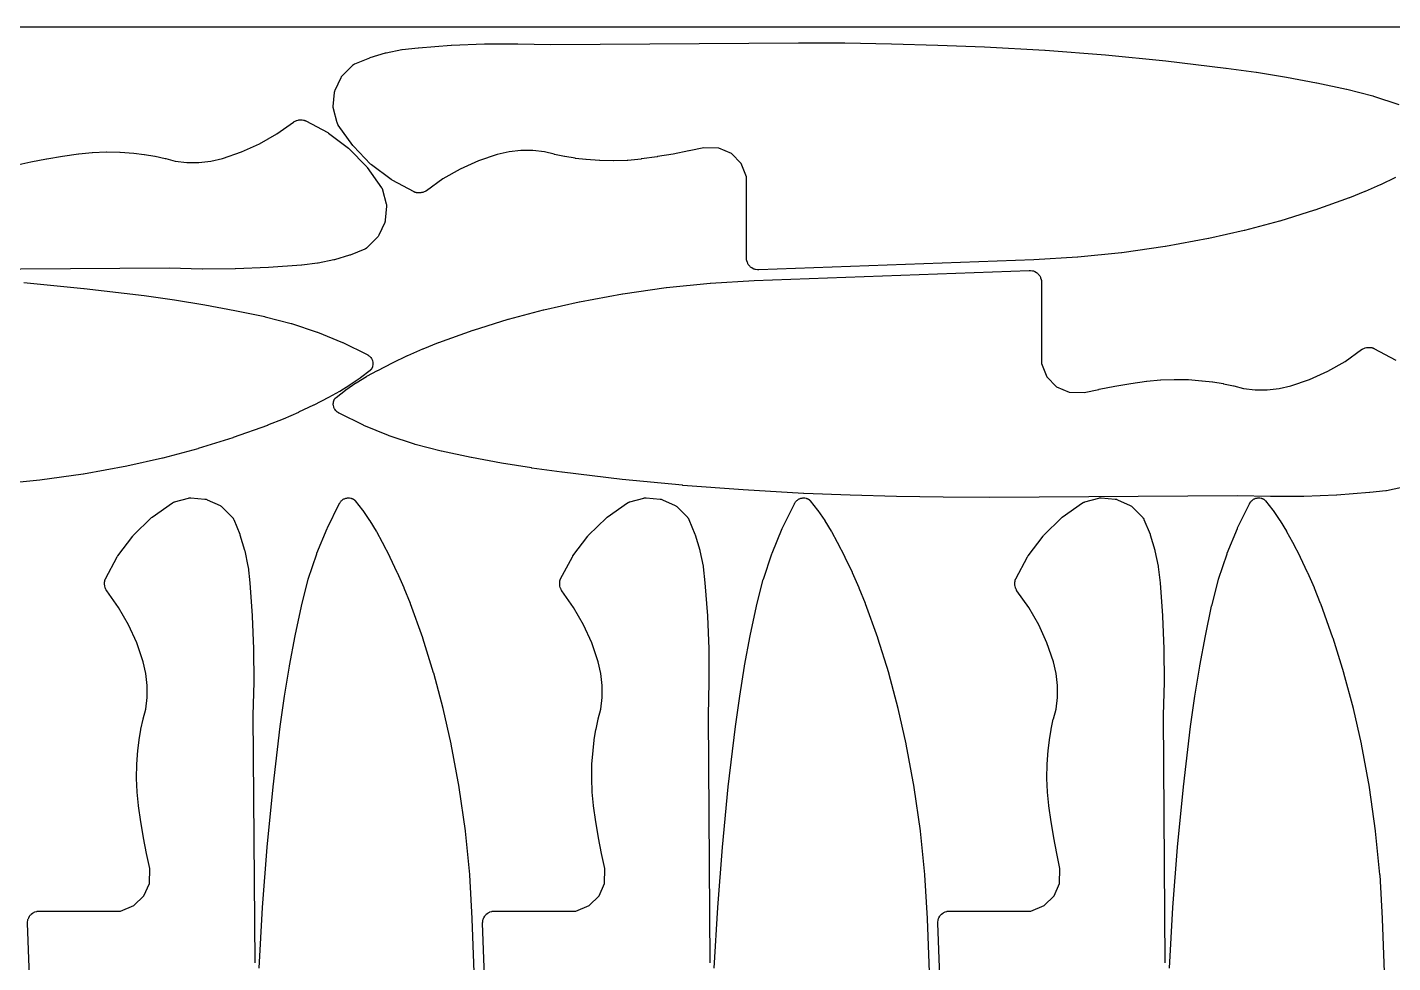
# Model space of a CAD drawing. Header units: metres. Extents: x 0 to 3000, y 0 to 1100.
# Drawn here: x 1806.1 to 2207.4, y 825 to 1100 of the extents above; entities that cross this region are included whole.
import ezdxf

# ---------------------------------------------------------------- set-up
doc = ezdxf.new("R2010")
doc.units = ezdxf.units.M

msp = doc.modelspace()

# ---------------------------------------------------------------- linework, layer by layer
at = {"color": 7}
msp.add_lwpolyline([(0, 0), (3000, 0), (3000, 1100), (0, 1100), (0, 0)], close=True, dxfattribs=at)
at = {"color": 1}
for points in [[(2208.22, 1055.82), (2203.82, 1053.71), (2203.76, 1053.69), (2199.29, 1051.73), (2199.23, 1051.7), (2194.7, 1049.89), (2194.66, 1049.88), (2194.63, 1049.86), (2184.56, 1046.25), (2184.48, 1046.23), (2174.27, 1043.04), (2174.19, 1043.02), (2163.86, 1040.25), (2163.78, 1040.23), (2153.34, 1037.9), (2153.31, 1037.89), (2153.27, 1037.88), (2140.6, 1035.55), (2140.52, 1035.53), (2127.78, 1033.73), (2127.7, 1033.72), (2114.89, 1032.44), (2114.8, 1032.43), (2101.95, 1031.68), (2101.93, 1031.68), (2101.91, 1031.68), (2021.08, 1028.65), (2020.99, 1028.65), (2020.9, 1028.66), (2020.89, 1028.66), (2020.89, 1028.66), (2020.8, 1028.67), (2020.71, 1028.68), (2020.15, 1028.76), (2019.97, 1028.8), (2019.79, 1028.85), (2019.62, 1028.92), (2019.46, 1029), (2018.99, 1029.27), (2018.83, 1029.37), (2018.69, 1029.48), (2018.56, 1029.61), (2018.43, 1029.74), (2018.09, 1030.16), (2017.98, 1030.31), (2017.89, 1030.47), (2017.81, 1030.64), (2017.74, 1030.81), (2017.57, 1031.35), (2017.56, 1031.36), (2017.56, 1031.38), (2017.54, 1031.46), (2017.52, 1031.54), (2017.52, 1031.55), (2017.51, 1031.57), (2017.5, 1031.65), (2017.49, 1031.73), (2017.48, 1031.75), (2017.48, 1031.76), (2017.48, 1031.84), (2017.47, 1031.93), (2017.47, 1031.94), (2017.47, 1031.96), (2017.47, 1056.05), (2015.89, 1059.97), (2015.89, 1059.97), (2013.05, 1062.86), (2009.33, 1064.5), (2004.95, 1064.6), (2000.59, 1063.65), (2000.55, 1063.64), (1995.94, 1062.75), (1995.89, 1062.74), (1991.26, 1061.97), (1991.22, 1061.96), (1986.57, 1061.29), (1986.53, 1061.29), (1986.49, 1061.28), (1982.54, 1060.88), (1982.42, 1060.88), (1978.46, 1060.72), (1978.34, 1060.72), (1974.38, 1060.8), (1974.26, 1060.8), (1970.31, 1061.12), (1970.28, 1061.13), (1970.25, 1061.13), (1967.22, 1061.47), (1967.11, 1061.48), (1964.11, 1061.97), (1964.01, 1061.99), (1961.03, 1062.64), (1960.93, 1062.66), (1958.13, 1063.42), (1954.67, 1063.81), (1951.15, 1063.82), (1947.66, 1063.43), (1944.21, 1062.64), (1938.66, 1060.75), (1933.32, 1058.34), (1928.24, 1055.42), (1923.38, 1051.96), (1923.3, 1051.91), (1923.22, 1051.86), (1923.22, 1051.85), (1923.21, 1051.85), (1923.13, 1051.81), (1923.05, 1051.77), (1922.69, 1051.6), (1922.52, 1051.53), (1922.34, 1051.48), (1921.96, 1051.39), (1921.78, 1051.35), (1921.6, 1051.33), (1921.21, 1051.31), (1921.02, 1051.31), (1920.83, 1051.32), (1920.45, 1051.38), (1920.38, 1051.39), (1920.32, 1051.4), (1920.28, 1051.4), (1920.25, 1051.41), (1920.19, 1051.43), (1920.13, 1051.45), (1920.1, 1051.46), (1920.06, 1051.46), (1920, 1051.49), (1919.94, 1051.51), (1919.91, 1051.52), (1919.88, 1051.54), (1919.82, 1051.57), (1919.76, 1051.6), (1913.3, 1055.06), (1913.17, 1055.13), (1913.04, 1055.22), (1907.22, 1059.61), (1907.11, 1059.71), (1906.99, 1059.81), (1901.92, 1065.04), (1901.81, 1065.15), (1901.72, 1065.28), (1897.48, 1071.26), (1897.45, 1071.3), (1897.42, 1071.35), (1897.4, 1071.39), (1897.38, 1071.42), (1897.35, 1071.47), (1897.32, 1071.52), (1897.31, 1071.56), (1897.29, 1071.6), (1897.27, 1071.65), (1897.25, 1071.7), (1897.23, 1071.74), (1897.22, 1071.78), (1897.2, 1071.83), (1897.19, 1071.89), (1896.07, 1076), (1896.03, 1076.18), (1896.01, 1076.35), (1896, 1076.53), (1896.01, 1076.7), (1896.37, 1080.83), (1896.39, 1081), (1896.43, 1081.17), (1896.48, 1081.33), (1896.55, 1081.49), (1898.28, 1085.25), (1898.37, 1085.41), (1898.46, 1085.56), (1898.57, 1085.7), (1898.68, 1085.83), (1901.7, 1088.85), (1901.7, 1088.85), (1901.71, 1088.86), (1901.78, 1088.92), (1901.84, 1088.98), (1901.85, 1088.98), (1901.86, 1088.99), (1901.93, 1089.04), (1902, 1089.09), (1902.01, 1089.1), (1902.01, 1089.1), (1902.09, 1089.15), (1902.17, 1089.2), (1902.18, 1089.2), (1902.18, 1089.2), (1902.27, 1089.24), (1902.35, 1089.28), (1902.35, 1089.28), (1902.36, 1089.28), (1906.7, 1091.05), (1906.88, 1091.11), (1911.35, 1092.47), (1911.53, 1092.51), (1916.11, 1093.45), (1916.29, 1093.48), (1920.95, 1094), (1920.99, 1094), (1921.02, 1094), (1930.67, 1094.72), (1930.74, 1094.72), (1940.41, 1095.11), (1940.47, 1095.12), (1950.15, 1095.18), (1950.21, 1095.18), (1959.85, 1094.92), (2032.73, 1095.45), (2032.74, 1095.45), (2032.75, 1095.45), (2046.4, 1095.39), (2046.42, 1095.39), (2060.06, 1095.17), (2060.09, 1095.17), (2073.72, 1094.78), (2073.75, 1094.78), (2087.38, 1094.23), (2087.4, 1094.23), (2087.41, 1094.23), (2105.18, 1093.23), (2105.22, 1093.23), (2122.95, 1091.86), (2122.99, 1091.86), (2140.7, 1090.13), (2140.74, 1090.12), (2158.41, 1088.03), (2158.43, 1088.02), (2158.45, 1088.02), (2167.32, 1086.77), (2167.36, 1086.77), (2176.2, 1085.32), (2176.24, 1085.31), (2185.05, 1083.67), (2185.09, 1083.66), (2193.86, 1081.83), (2193.9, 1081.82), (2193.94, 1081.81), (2201.61, 1079.83), (2201.75, 1079.79), (2209.25, 1077.3)], [(1802.71, 1059.5), (1807.07, 1060.45), (1807.11, 1060.46), (1811.72, 1061.35), (1811.77, 1061.36), (1816.4, 1062.13), (1816.44, 1062.14), (1821.09, 1062.81), (1821.13, 1062.81), (1821.17, 1062.82), (1825.12, 1063.22), (1825.24, 1063.23), (1829.2, 1063.38), (1829.32, 1063.39), (1833.28, 1063.3), (1833.4, 1063.3), (1837.35, 1062.98), (1837.38, 1062.97), (1837.41, 1062.97), (1840.44, 1062.64), (1840.55, 1062.62), (1843.55, 1062.13), (1843.66, 1062.11), (1846.63, 1061.46), (1846.73, 1061.44), (1849.53, 1060.68), (1852.99, 1060.29), (1856.51, 1060.28), (1860, 1060.67), (1863.45, 1061.46), (1869, 1063.35), (1874.34, 1065.76), (1879.42, 1068.68), (1884.28, 1072.14), (1884.36, 1072.19), (1884.44, 1072.24), (1884.44, 1072.25), (1884.45, 1072.25), (1884.53, 1072.29), (1884.61, 1072.33), (1884.97, 1072.5), (1885.14, 1072.57), (1885.32, 1072.62), (1885.7, 1072.71), (1885.88, 1072.75), (1886.06, 1072.77), (1886.45, 1072.79), (1886.64, 1072.79), (1886.83, 1072.78), (1887.21, 1072.73), (1887.28, 1072.71), (1887.35, 1072.7), (1887.38, 1072.7), (1887.41, 1072.69), (1887.47, 1072.67), (1887.54, 1072.66), (1887.57, 1072.64), (1887.6, 1072.64), (1887.66, 1072.61), (1887.72, 1072.59), (1887.75, 1072.58), (1887.78, 1072.56), (1887.84, 1072.53), (1887.9, 1072.51), (1894.36, 1069.05), (1894.49, 1068.97), (1894.62, 1068.88), (1900.44, 1064.49), (1900.56, 1064.4), (1900.67, 1064.29), (1905.74, 1059.06), (1905.85, 1058.95), (1905.94, 1058.83), (1910.18, 1052.85), (1910.21, 1052.8), (1910.24, 1052.75), (1910.26, 1052.71), (1910.28, 1052.68), (1910.31, 1052.63), (1910.34, 1052.58), (1910.35, 1052.54), (1910.37, 1052.5), (1910.39, 1052.45), (1910.42, 1052.4), (1910.43, 1052.36), (1910.44, 1052.32), (1910.46, 1052.27), (1910.48, 1052.21), (1911.59, 1048.1), (1911.63, 1047.93), (1911.65, 1047.75), (1911.66, 1047.57), (1911.65, 1047.4), (1911.29, 1043.27), (1911.27, 1043.1), (1911.23, 1042.93), (1911.18, 1042.77), (1911.11, 1042.61), (1909.38, 1038.85), (1909.3, 1038.69), (1909.2, 1038.54), (1909.09, 1038.4), (1908.98, 1038.27), (1905.96, 1035.26), (1905.96, 1035.25), (1905.95, 1035.25), (1905.88, 1035.18), (1905.82, 1035.12), (1905.81, 1035.12), (1905.81, 1035.11), (1905.73, 1035.06), (1905.66, 1035.01), (1905.65, 1035), (1905.65, 1035), (1905.57, 1034.95), (1905.49, 1034.91), (1905.48, 1034.9), (1905.48, 1034.9), (1905.4, 1034.86), (1905.31, 1034.82), (1905.31, 1034.82), (1905.3, 1034.82), (1900.96, 1033.05), (1900.78, 1032.99), (1896.31, 1031.63), (1896.13, 1031.59), (1891.55, 1030.65), (1891.37, 1030.62), (1886.71, 1030.1), (1886.67, 1030.1), (1886.64, 1030.1), (1876.99, 1029.38), (1876.92, 1029.38), (1867.25, 1028.99), (1867.19, 1028.98), (1857.52, 1028.92), (1857.45, 1028.92), (1847.81, 1029.18), (1774.93, 1028.65)], [(2210.13, 964.7), (2205.55, 963.76), (2205.37, 963.73), (2200.71, 963.21), (2200.67, 963.21), (2200.64, 963.2), (2190.99, 962.49), (2190.92, 962.48), (2181.25, 962.09), (2181.19, 962.09), (2171.52, 962.03), (2171.45, 962.03), (2161.81, 962.28), (2088.93, 961.76), (2088.92, 961.76), (2088.91, 961.76), (2075.26, 961.82), (2075.24, 961.82), (2061.6, 962.04), (2061.57, 962.04), (2047.94, 962.43), (2047.91, 962.43), (2034.28, 962.98), (2034.26, 962.98), (2034.25, 962.98), (2016.49, 963.98), (2016.44, 963.98), (1998.71, 965.34), (1998.67, 965.35), (1980.96, 967.08), (1980.92, 967.08), (1963.25, 969.18), (1963.23, 969.19), (1963.21, 969.19), (1954.34, 970.43), (1954.3, 970.44), (1945.46, 971.89), (1945.42, 971.89), (1936.61, 973.53), (1936.57, 973.54), (1927.81, 975.38), (1927.76, 975.39), (1927.72, 975.4), (1920.05, 977.38), (1919.91, 977.41), (1912.41, 979.91), (1912.28, 979.96), (1904.96, 982.96), (1904.84, 983.02), (1897.73, 986.53), (1897.71, 986.54), (1897.69, 986.55), (1897.63, 986.58), (1897.56, 986.62), (1897.54, 986.63), (1897.52, 986.65), (1897.2, 986.86), (1897.04, 986.97), (1896.9, 987.1), (1896.76, 987.25), (1896.64, 987.4), (1896.43, 987.71), (1896.33, 987.87), (1896.25, 988.04), (1896.18, 988.22), (1896.13, 988.4), (1896.05, 988.77), (1896.01, 988.96), (1896, 989.16), (1896, 989.35), (1896.03, 989.55), (1896.09, 989.93), (1896.11, 989.98), (1896.11, 990.03), (1896.13, 990.08), (1896.14, 990.12), (1896.15, 990.17), (1896.17, 990.22), (1896.18, 990.26), (1896.2, 990.31), (1896.22, 990.36), (1896.24, 990.4), (1896.26, 990.44), (1896.28, 990.49), (1896.3, 990.53), (1896.33, 990.58), (1896.35, 990.62), (1896.37, 990.66), (1896.4, 990.7), (1896.43, 990.74), (1896.46, 990.78), (1896.49, 990.82), (1896.52, 990.86), (1896.55, 990.9), (1896.58, 990.93), (1896.61, 990.97), (1896.65, 991), (1896.69, 991.04), (1896.72, 991.07), (1896.76, 991.1), (1896.8, 991.14), (1896.84, 991.17), (1899.64, 993.36), (1899.73, 993.42), (1902.66, 995.45), (1902.75, 995.51), (1905.78, 997.37), (1905.88, 997.42), (1909.02, 999.11), (1909.03, 999.11), (1909.05, 999.12), (1913.38, 1001.36), (1913.44, 1001.39), (1917.84, 1003.49), (1917.9, 1003.52), (1922.37, 1005.48), (1922.43, 1005.5), (1926.96, 1007.32), (1927, 1007.33), (1927.03, 1007.35), (1937.1, 1010.95), (1937.18, 1010.98), (1947.39, 1014.17), (1947.47, 1014.19), (1957.8, 1016.95), (1957.88, 1016.97), (1968.32, 1019.31), (1968.35, 1019.32), (1968.39, 1019.33), (1981.06, 1021.66), (1981.14, 1021.67), (1993.88, 1023.48), (1993.97, 1023.49), (2006.77, 1024.77), (2006.86, 1024.77), (2019.71, 1025.52), (2019.73, 1025.52), (2019.75, 1025.53), (2100.58, 1028.55), (2100.67, 1028.55), (2100.76, 1028.55), (2100.77, 1028.55), (2100.77, 1028.55), (2100.86, 1028.54), (2100.95, 1028.53), (2101.51, 1028.45), (2101.69, 1028.41), (2101.87, 1028.36), (2102.04, 1028.29), (2102.21, 1028.2), (2102.67, 1027.93), (2102.83, 1027.84), (2102.97, 1027.72), (2103.1, 1027.6), (2103.23, 1027.46), (2103.57, 1027.04), (2103.68, 1026.89), (2103.77, 1026.74), (2103.86, 1026.57), (2103.92, 1026.39), (2104.09, 1025.86), (2104.1, 1025.85), (2104.1, 1025.83), (2104.12, 1025.75), (2104.14, 1025.67), (2104.15, 1025.66), (2104.15, 1025.64), (2104.16, 1025.56), (2104.18, 1025.48), (2104.18, 1025.46), (2104.18, 1025.45), (2104.18, 1025.36), (2104.19, 1025.28), (2104.19, 1025.27), (2104.19, 1025.25), (2104.19, 1001.16), (2105.77, 997.24), (2105.77, 997.24), (2108.62, 994.34), (2112.33, 992.71), (2116.71, 992.61), (2121.07, 993.56), (2121.11, 993.57), (2125.72, 994.45), (2125.77, 994.46), (2130.4, 995.24), (2130.44, 995.25), (2135.09, 995.92), (2135.13, 995.92), (2135.17, 995.93), (2139.12, 996.32), (2139.24, 996.33), (2143.2, 996.49), (2143.32, 996.49), (2147.28, 996.41), (2147.4, 996.41), (2151.35, 996.08), (2151.38, 996.08), (2151.41, 996.08), (2154.44, 995.74), (2154.55, 995.73), (2157.55, 995.24), (2157.66, 995.22), (2160.63, 994.57), (2160.73, 994.55), (2163.53, 993.79), (2166.99, 993.39), (2170.51, 993.39), (2174, 993.78), (2177.45, 994.56), (2183, 996.45), (2188.34, 998.87), (2193.42, 1001.79), (2198.28, 1005.25), (2198.36, 1005.3), (2198.44, 1005.35), (2198.44, 1005.35), (2198.45, 1005.36), (2198.53, 1005.4), (2198.61, 1005.44), (2198.97, 1005.6), (2199.14, 1005.67), (2199.32, 1005.73), (2199.7, 1005.82), (2199.88, 1005.86), (2200.06, 1005.88), (2200.45, 1005.9), (2200.64, 1005.9), (2200.83, 1005.88), (2201.21, 1005.83), (2201.28, 1005.82), (2201.35, 1005.81), (2201.38, 1005.8), (2201.41, 1005.8), (2201.47, 1005.78), (2201.54, 1005.76), (2201.57, 1005.75), (2201.6, 1005.74), (2201.66, 1005.72), (2201.72, 1005.7), (2201.75, 1005.68), (2201.78, 1005.67), (2201.84, 1005.64), (2201.9, 1005.61), (2208.36, 1002.15)], [(1804.99, 1024.97), (1822.7, 1023.24), (1822.74, 1023.23), (1840.41, 1021.13), (1840.43, 1021.13), (1840.45, 1021.13), (1849.32, 1019.88), (1849.36, 1019.87), (1858.2, 1018.43), (1858.24, 1018.42), (1867.05, 1016.78), (1867.09, 1016.77), (1875.86, 1014.94), (1875.9, 1014.92), (1875.94, 1014.91), (1883.61, 1012.94), (1883.75, 1012.9), (1891.25, 1010.41), (1891.38, 1010.36), (1898.7, 1007.35), (1898.83, 1007.3), (1905.93, 1003.79), (1905.95, 1003.78), (1905.97, 1003.77), (1906.03, 1003.73), (1906.1, 1003.69), (1906.12, 1003.68), (1906.14, 1003.67), (1906.46, 1003.46), (1906.62, 1003.34), (1906.77, 1003.21), (1906.9, 1003.07), (1907.02, 1002.91), (1907.23, 1002.6), (1907.33, 1002.44), (1907.41, 1002.27), (1907.48, 1002.09), (1907.53, 1001.91), (1907.61, 1001.54), (1907.65, 1001.35), (1907.66, 1001.16), (1907.66, 1000.96), (1907.63, 1000.77), (1907.57, 1000.39), (1907.56, 1000.33), (1907.55, 1000.28), (1907.53, 1000.24), (1907.52, 1000.19), (1907.51, 1000.14), (1907.49, 1000.09), (1907.48, 1000.05), (1907.46, 1000.01), (1907.44, 999.96), (1907.42, 999.91), (1907.4, 999.87), (1907.38, 999.83), (1907.36, 999.78), (1907.34, 999.74), (1907.31, 999.7), (1907.29, 999.66), (1907.26, 999.61), (1907.23, 999.57), (1907.2, 999.53), (1907.18, 999.5), (1907.14, 999.46), (1907.11, 999.42), (1907.08, 999.38), (1907.05, 999.35), (1907.01, 999.31), (1906.97, 999.27), (1906.94, 999.24), (1906.91, 999.21), (1906.86, 999.18), (1906.83, 999.15), (1904.02, 996.96), (1903.93, 996.89), (1901, 994.87), (1900.91, 994.8), (1897.88, 992.95), (1897.78, 992.89), (1894.64, 991.21), (1894.63, 991.2), (1894.61, 991.19), (1890.28, 988.95), (1890.22, 988.92), (1885.82, 986.82), (1885.76, 986.79), (1881.29, 984.84), (1881.23, 984.81), (1876.7, 982.99), (1876.66, 982.98), (1876.63, 982.97), (1866.56, 979.36), (1866.48, 979.34), (1856.27, 976.15), (1856.19, 976.12), (1845.86, 973.36), (1845.78, 973.34), (1835.34, 971), (1835.31, 971), (1835.27, 970.99), (1822.6, 968.65), (1822.52, 968.64), (1809.78, 966.83), (1809.7, 966.82), (1796.89, 965.55)], [(1809.14, 755.75), (1806.11, 836.58), (1806.11, 836.67), (1806.11, 836.76), (1806.11, 836.77), (1806.11, 836.77), (1806.12, 836.86), (1806.13, 836.95), (1806.21, 837.51), (1806.25, 837.69), (1806.3, 837.87), (1806.37, 838.04), (1806.46, 838.21), (1806.73, 838.67), (1806.83, 838.83), (1806.94, 838.97), (1807.06, 839.1), (1807.2, 839.23), (1807.62, 839.57), (1807.77, 839.68), (1807.93, 839.77), (1808.1, 839.86), (1808.27, 839.92), (1808.8, 840.09), (1808.82, 840.1), (1808.83, 840.1), (1808.91, 840.12), (1808.99, 840.14), (1809.01, 840.15), (1809.02, 840.15), (1809.1, 840.16), (1809.18, 840.18), (1809.2, 840.18), (1809.22, 840.18), (1809.3, 840.18), (1809.38, 840.19), (1809.4, 840.19), (1809.41, 840.19), (1833.5, 840.19), (1837.42, 841.77), (1837.42, 841.77), (1840.32, 844.62), (1841.95, 848.33), (1842.05, 852.71), (1841.1, 857.07), (1841.1, 857.11), (1840.21, 861.72), (1840.2, 861.77), (1839.42, 866.4), (1839.41, 866.44), (1838.75, 871.09), (1838.74, 871.13), (1838.74, 871.17), (1838.34, 875.12), (1838.33, 875.24), (1838.17, 879.2), (1838.17, 879.32), (1838.25, 883.28), (1838.26, 883.4), (1838.58, 887.35), (1838.58, 887.38), (1838.58, 887.41), (1838.92, 890.44), (1838.93, 890.55), (1839.43, 893.55), (1839.45, 893.66), (1840.09, 896.63), (1840.12, 896.73), (1840.88, 899.53), (1841.27, 902.99), (1841.27, 906.51), (1840.88, 910), (1840.1, 913.45), (1838.21, 919), (1835.79, 924.34), (1832.87, 929.42), (1829.41, 934.28), (1829.36, 934.36), (1829.31, 934.44), (1829.31, 934.44), (1829.31, 934.45), (1829.26, 934.53), (1829.22, 934.61), (1829.06, 934.97), (1828.99, 935.14), (1828.94, 935.32), (1828.84, 935.7), (1828.81, 935.88), (1828.79, 936.06), (1828.77, 936.45), (1828.76, 936.64), (1828.78, 936.83), (1828.83, 937.21), (1828.84, 937.28), (1828.85, 937.35), (1828.86, 937.38), (1828.87, 937.41), (1828.88, 937.47), (1828.9, 937.54), (1828.91, 937.57), (1828.92, 937.6), (1828.94, 937.66), (1828.97, 937.72), (1828.98, 937.75), (1828.99, 937.78), (1829.02, 937.84), (1829.05, 937.9), (1832.51, 944.36), (1832.59, 944.49), (1832.68, 944.62), (1837.06, 950.44), (1837.16, 950.56), (1837.27, 950.67), (1842.49, 955.74), (1842.61, 955.85), (1842.73, 955.94), (1848.71, 960.18), (1848.76, 960.21), (1848.81, 960.24), (1848.84, 960.26), (1848.88, 960.28), (1848.93, 960.31), (1848.98, 960.34), (1849.01, 960.35), (1849.05, 960.37), (1849.1, 960.39), (1849.16, 960.42), (1849.2, 960.43), (1849.23, 960.44), (1849.29, 960.46), (1849.34, 960.48), (1853.46, 961.59), (1853.63, 961.63), (1853.81, 961.65), (1853.98, 961.66), (1854.16, 961.65), (1858.28, 961.29), (1858.46, 961.27), (1858.62, 961.23), (1858.79, 961.18), (1858.95, 961.11), (1862.71, 959.38), (1862.87, 959.3), (1863.01, 959.2), (1863.15, 959.09), (1863.28, 958.98), (1866.3, 955.96), (1866.31, 955.96), (1866.31, 955.95), (1866.37, 955.88), (1866.43, 955.82), (1866.44, 955.81), (1866.44, 955.81), (1866.5, 955.73), (1866.55, 955.66), (1866.55, 955.65), (1866.56, 955.65), (1866.6, 955.57), (1866.65, 955.49), (1866.65, 955.48), (1866.66, 955.48), (1866.7, 955.4), (1866.73, 955.31), (1866.74, 955.31), (1866.74, 955.3), (1868.5, 950.96), (1868.57, 950.78), (1869.92, 946.31), (1869.97, 946.13), (1870.91, 941.55), (1870.94, 941.37), (1871.45, 936.71), (1871.46, 936.67), (1871.46, 936.64), (1872.17, 926.99), (1872.18, 926.92), (1872.57, 917.25), (1872.57, 917.19), (1872.64, 907.52), (1872.64, 907.45), (1872.38, 897.81), (1872.9, 824.93)], [(1874.22, 823.41), (1875.22, 841.18), (1875.22, 841.22), (1876.58, 858.95), (1876.59, 858.99), (1878.32, 876.7), (1878.32, 876.74), (1880.42, 894.41), (1880.43, 894.43), (1880.43, 894.45), (1881.68, 903.32), (1881.68, 903.36), (1883.13, 912.2), (1883.13, 912.24), (1884.78, 921.05), (1884.78, 921.09), (1886.62, 929.86), (1886.63, 929.9), (1886.64, 929.94), (1888.62, 937.61), (1888.66, 937.75), (1891.15, 945.25), (1891.2, 945.38), (1894.2, 952.7), (1894.26, 952.83), (1897.77, 959.93), (1897.78, 959.95), (1897.79, 959.97), (1897.83, 960.03), (1897.86, 960.1), (1897.88, 960.12), (1897.89, 960.14), (1898.1, 960.46), (1898.21, 960.62), (1898.34, 960.77), (1898.49, 960.9), (1898.64, 961.02), (1898.95, 961.23), (1899.11, 961.33), (1899.28, 961.41), (1899.46, 961.48), (1899.65, 961.53), (1900.01, 961.61), (1900.2, 961.65), (1900.4, 961.66), (1900.59, 961.66), (1900.79, 961.63), (1901.17, 961.57), (1901.22, 961.56), (1901.27, 961.55), (1901.32, 961.53), (1901.36, 961.52), (1901.41, 961.51), (1901.46, 961.49), (1901.5, 961.48), (1901.55, 961.46), (1901.6, 961.44), (1901.64, 961.42), (1901.69, 961.4), (1901.73, 961.38), (1901.77, 961.36), (1901.82, 961.34), (1901.86, 961.31), (1901.9, 961.29), (1901.94, 961.26), (1901.99, 961.23), (1902.02, 961.2), (1902.06, 961.18), (1902.1, 961.14), (1902.14, 961.11), (1902.17, 961.08), (1902.21, 961.05), (1902.24, 961.01), (1902.28, 960.97), (1902.31, 960.94), (1902.34, 960.91), (1902.38, 960.86), (1902.41, 960.83), (1904.6, 958.02), (1904.67, 957.93), (1906.69, 955), (1906.75, 954.91), (1908.61, 951.88), (1908.66, 951.78), (1910.35, 948.64), (1910.35, 948.63), (1910.36, 948.61), (1912.6, 944.28), (1912.63, 944.22), (1914.73, 939.82), (1914.76, 939.76), (1916.72, 935.29), (1916.75, 935.23), (1918.56, 930.7), (1918.57, 930.66), (1918.59, 930.63), (1922.19, 920.56), (1922.22, 920.48), (1925.41, 910.27), (1925.43, 910.19), (1928.2, 899.86), (1928.22, 899.78), (1930.55, 889.34), (1930.56, 889.31), (1930.57, 889.27), (1932.9, 876.6), (1932.91, 876.52), (1934.72, 863.78), (1934.73, 863.7), (1936.01, 850.89), (1936.02, 850.8), (1936.76, 837.95), (1936.76, 837.93), (1936.77, 837.91), (1939.79, 757.08)], [(1942.92, 755.75), (1939.89, 836.58), (1939.9, 836.67), (1939.9, 836.76), (1939.9, 836.77), (1939.9, 836.77), (1939.91, 836.86), (1939.92, 836.95), (1940, 837.51), (1940.04, 837.69), (1940.09, 837.87), (1940.16, 838.04), (1940.24, 838.21), (1940.52, 838.67), (1940.61, 838.83), (1940.72, 838.97), (1940.85, 839.1), (1940.98, 839.23), (1941.4, 839.57), (1941.55, 839.68), (1941.71, 839.77), (1941.88, 839.86), (1942.06, 839.92), (1942.59, 840.09), (1942.6, 840.1), (1942.62, 840.1), (1942.7, 840.12), (1942.78, 840.14), (1942.79, 840.15), (1942.81, 840.15), (1942.89, 840.16), (1942.97, 840.18), (1942.99, 840.18), (1943, 840.18), (1943.08, 840.18), (1943.17, 840.19), (1943.18, 840.19), (1943.2, 840.19), (1967.29, 840.19), (1971.21, 841.77), (1971.21, 841.77), (1974.11, 844.62), (1975.74, 848.33), (1975.84, 852.71), (1974.89, 857.07), (1974.88, 857.11), (1973.99, 861.72), (1973.99, 861.77), (1973.21, 866.4), (1973.2, 866.44), (1972.53, 871.09), (1972.53, 871.13), (1972.52, 871.17), (1972.12, 875.12), (1972.12, 875.24), (1971.96, 879.2), (1971.96, 879.32), (1972.04, 883.28), (1972.04, 883.4), (1972.36, 887.35), (1972.37, 887.38), (1972.37, 887.41), (1972.71, 890.44), (1972.72, 890.55), (1973.21, 893.55), (1973.23, 893.66), (1973.88, 896.63), (1973.9, 896.73), (1974.66, 899.53), (1975.06, 902.99), (1975.06, 906.51), (1974.67, 910), (1973.89, 913.45), (1971.99, 919), (1969.58, 924.34), (1966.66, 929.42), (1963.2, 934.28), (1963.15, 934.36), (1963.1, 934.44), (1963.1, 934.44), (1963.09, 934.45), (1963.05, 934.53), (1963.01, 934.61), (1962.85, 934.97), (1962.78, 935.14), (1962.72, 935.32), (1962.63, 935.7), (1962.59, 935.88), (1962.57, 936.06), (1962.55, 936.45), (1962.55, 936.64), (1962.57, 936.83), (1962.62, 937.21), (1962.63, 937.28), (1962.64, 937.35), (1962.65, 937.38), (1962.65, 937.41), (1962.67, 937.47), (1962.69, 937.54), (1962.7, 937.57), (1962.71, 937.6), (1962.73, 937.66), (1962.75, 937.72), (1962.77, 937.75), (1962.78, 937.78), (1962.81, 937.84), (1962.84, 937.9), (1966.3, 944.36), (1966.37, 944.49), (1966.46, 944.62), (1970.85, 950.44), (1970.95, 950.56), (1971.05, 950.67), (1976.28, 955.74), (1976.39, 955.85), (1976.52, 955.94), (1982.5, 960.18), (1982.54, 960.21), (1982.59, 960.24), (1982.63, 960.26), (1982.66, 960.28), (1982.71, 960.31), (1982.76, 960.34), (1982.8, 960.35), (1982.84, 960.37), (1982.89, 960.39), (1982.94, 960.42), (1982.98, 960.43), (1983.02, 960.44), (1983.07, 960.46), (1983.13, 960.48), (1987.24, 961.59), (1987.42, 961.63), (1987.59, 961.65), (1987.77, 961.66), (1987.94, 961.65), (1992.07, 961.29), (1992.24, 961.27), (1992.41, 961.23), (1992.57, 961.18), (1992.73, 961.11), (1996.5, 959.38), (1996.65, 959.3), (1996.8, 959.2), (1996.94, 959.09), (1997.07, 958.98), (2000.09, 955.96), (2000.09, 955.96), (2000.1, 955.95), (2000.16, 955.88), (2000.22, 955.82), (2000.22, 955.81), (2000.23, 955.81), (2000.28, 955.73), (2000.34, 955.66), (2000.34, 955.65), (2000.34, 955.65), (2000.39, 955.57), (2000.44, 955.49), (2000.44, 955.48), (2000.44, 955.48), (2000.48, 955.4), (2000.52, 955.31), (2000.52, 955.31), (2000.53, 955.3), (2002.29, 950.96), (2002.35, 950.78), (2003.71, 946.31), (2003.75, 946.13), (2004.69, 941.55), (2004.72, 941.37), (2005.24, 936.71), (2005.24, 936.67), (2005.25, 936.64), (2005.96, 926.99), (2005.96, 926.92), (2006.36, 917.25), (2006.36, 917.19), (2006.42, 907.52), (2006.42, 907.45), (2006.17, 897.81), (2006.69, 824.93)], [(2008.01, 823.41), (2009, 841.18), (2009.01, 841.22), (2010.37, 858.95), (2010.37, 858.99), (2012.11, 876.7), (2012.11, 876.74), (2014.21, 894.41), (2014.21, 894.43), (2014.21, 894.45), (2015.46, 903.32), (2015.47, 903.36), (2016.91, 912.2), (2016.92, 912.24), (2018.56, 921.05), (2018.57, 921.09), (2020.41, 929.86), (2020.42, 929.9), (2020.43, 929.94), (2022.4, 937.61), (2022.44, 937.75), (2024.94, 945.25), (2024.98, 945.38), (2027.99, 952.7), (2028.05, 952.83), (2031.55, 959.93), (2031.56, 959.95), (2031.57, 959.97), (2031.61, 960.03), (2031.65, 960.1), (2031.66, 960.12), (2031.67, 960.14), (2031.89, 960.46), (2032, 960.62), (2032.13, 960.77), (2032.27, 960.9), (2032.43, 961.02), (2032.74, 961.23), (2032.9, 961.33), (2033.07, 961.41), (2033.25, 961.48), (2033.43, 961.53), (2033.8, 961.61), (2033.99, 961.65), (2034.18, 961.66), (2034.38, 961.66), (2034.57, 961.63), (2034.96, 961.57), (2035.01, 961.56), (2035.06, 961.55), (2035.1, 961.53), (2035.15, 961.52), (2035.2, 961.51), (2035.25, 961.49), (2035.29, 961.48), (2035.33, 961.46), (2035.38, 961.44), (2035.43, 961.42), (2035.47, 961.4), (2035.51, 961.38), (2035.56, 961.36), (2035.61, 961.34), (2035.64, 961.31), (2035.69, 961.29), (2035.73, 961.26), (2035.77, 961.23), (2035.81, 961.2), (2035.85, 961.18), (2035.89, 961.14), (2035.93, 961.11), (2035.96, 961.08), (2035.99, 961.05), (2036.03, 961.01), (2036.07, 960.97), (2036.1, 960.94), (2036.13, 960.91), (2036.16, 960.86), (2036.2, 960.83), (2038.38, 958.02), (2038.45, 957.93), (2040.48, 955), (2040.54, 954.91), (2042.39, 951.88), (2042.45, 951.78), (2044.13, 948.64), (2044.14, 948.63), (2044.15, 948.61), (2046.39, 944.28), (2046.42, 944.22), (2048.52, 939.82), (2048.55, 939.76), (2050.51, 935.29), (2050.53, 935.23), (2052.35, 930.7), (2052.36, 930.66), (2052.37, 930.63), (2055.98, 920.56), (2056.01, 920.48), (2059.19, 910.27), (2059.22, 910.19), (2061.98, 899.86), (2062, 899.78), (2064.34, 889.34), (2064.35, 889.31), (2064.35, 889.27), (2066.69, 876.6), (2066.7, 876.52), (2068.51, 863.78), (2068.52, 863.7), (2069.8, 850.89), (2069.8, 850.8), (2070.55, 837.95), (2070.55, 837.93), (2070.55, 837.91), (2073.58, 757.08)], [(2076.71, 755.75), (2073.68, 836.58), (2073.68, 836.67), (2073.68, 836.76), (2073.68, 836.77), (2073.68, 836.77), (2073.69, 836.86), (2073.7, 836.95), (2073.79, 837.51), (2073.82, 837.69), (2073.88, 837.87), (2073.95, 838.04), (2074.03, 838.21), (2074.3, 838.67), (2074.4, 838.83), (2074.51, 838.97), (2074.63, 839.1), (2074.77, 839.23), (2075.19, 839.57), (2075.34, 839.68), (2075.5, 839.77), (2075.67, 839.86), (2075.84, 839.92), (2076.37, 840.09), (2076.39, 840.1), (2076.4, 840.1), (2076.48, 840.12), (2076.56, 840.14), (2076.58, 840.15), (2076.6, 840.15), (2076.68, 840.16), (2076.76, 840.18), (2076.77, 840.18), (2076.79, 840.18), (2076.87, 840.18), (2076.95, 840.19), (2076.97, 840.19), (2076.99, 840.19), (2101.07, 840.19), (2104.99, 841.77), (2104.99, 841.77), (2107.89, 844.62), (2109.52, 848.33), (2109.62, 852.71), (2108.68, 857.07), (2108.67, 857.11), (2107.78, 861.72), (2107.77, 861.77), (2106.99, 866.4), (2106.99, 866.44), (2106.32, 871.09), (2106.32, 871.13), (2106.31, 871.17), (2105.91, 875.12), (2105.9, 875.24), (2105.74, 879.2), (2105.74, 879.32), (2105.82, 883.28), (2105.83, 883.4), (2106.15, 887.35), (2106.15, 887.38), (2106.16, 887.41), (2106.49, 890.44), (2106.51, 890.55), (2107, 893.55), (2107.02, 893.66), (2107.66, 896.63), (2107.69, 896.73), (2108.45, 899.53), (2108.84, 902.99), (2108.84, 906.51), (2108.45, 910), (2107.67, 913.45), (2105.78, 919), (2103.36, 924.34), (2100.44, 929.42), (2096.98, 934.28), (2096.93, 934.36), (2096.89, 934.44), (2096.88, 934.44), (2096.88, 934.45), (2096.84, 934.53), (2096.79, 934.61), (2096.63, 934.97), (2096.56, 935.14), (2096.51, 935.32), (2096.41, 935.7), (2096.38, 935.88), (2096.36, 936.06), (2096.34, 936.45), (2096.34, 936.64), (2096.35, 936.83), (2096.4, 937.21), (2096.41, 937.28), (2096.42, 937.35), (2096.43, 937.38), (2096.44, 937.41), (2096.46, 937.47), (2096.47, 937.54), (2096.48, 937.57), (2096.49, 937.6), (2096.52, 937.66), (2096.54, 937.72), (2096.55, 937.75), (2096.56, 937.78), (2096.59, 937.84), (2096.62, 937.9), (2100.08, 944.36), (2100.16, 944.49), (2100.25, 944.62), (2104.63, 950.44), (2104.73, 950.56), (2104.84, 950.67), (2110.06, 955.74), (2110.18, 955.85), (2110.3, 955.94), (2116.28, 960.18), (2116.33, 960.21), (2116.38, 960.24), (2116.41, 960.26), (2116.45, 960.28), (2116.5, 960.31), (2116.55, 960.34), (2116.59, 960.35), (2116.62, 960.37), (2116.68, 960.39), (2116.73, 960.42), (2116.77, 960.43), (2116.81, 960.44), (2116.86, 960.46), (2116.92, 960.48), (2121.03, 961.59), (2121.2, 961.63), (2121.38, 961.65), (2121.55, 961.66), (2121.73, 961.65), (2125.86, 961.29), (2126.03, 961.27), (2126.2, 961.23), (2126.36, 961.18), (2126.52, 961.11), (2130.28, 959.38), (2130.44, 959.3), (2130.59, 959.2), (2130.73, 959.09), (2130.86, 958.98), (2133.87, 955.96), (2133.88, 955.96), (2133.88, 955.95), (2133.94, 955.88), (2134, 955.82), (2134.01, 955.81), (2134.01, 955.81), (2134.07, 955.73), (2134.12, 955.66), (2134.12, 955.65), (2134.13, 955.65), (2134.18, 955.57), (2134.22, 955.49), (2134.23, 955.48), (2134.23, 955.48), (2134.27, 955.4), (2134.31, 955.31), (2134.31, 955.31), (2134.31, 955.3), (2136.08, 950.96), (2136.14, 950.78), (2137.49, 946.31), (2137.54, 946.13), (2138.48, 941.55), (2138.51, 941.37), (2139.02, 936.71), (2139.03, 936.67), (2139.03, 936.64), (2139.75, 926.99), (2139.75, 926.92), (2140.14, 917.25), (2140.14, 917.19), (2140.21, 907.52), (2140.21, 907.45), (2139.95, 897.81), (2140.47, 824.93)], [(2141.79, 823.41), (2142.79, 841.18), (2142.79, 841.22), (2144.16, 858.95), (2144.16, 858.99), (2145.89, 876.7), (2145.9, 876.74), (2147.99, 894.41), (2148, 894.43), (2148, 894.45), (2149.25, 903.32), (2149.25, 903.36), (2150.7, 912.2), (2150.71, 912.24), (2152.35, 921.05), (2152.36, 921.09), (2154.19, 929.86), (2154.2, 929.9), (2154.21, 929.94), (2156.19, 937.61), (2156.23, 937.75), (2158.72, 945.25), (2158.77, 945.38), (2161.78, 952.7), (2161.83, 952.83), (2165.34, 959.93), (2165.35, 959.95), (2165.36, 959.97), (2165.4, 960.03), (2165.43, 960.1), (2165.45, 960.12), (2165.46, 960.14), (2165.67, 960.46), (2165.79, 960.62), (2165.92, 960.77), (2166.06, 960.9), (2166.21, 961.02), (2166.52, 961.23), (2166.69, 961.33), (2166.86, 961.41), (2167.03, 961.48), (2167.22, 961.53), (2167.58, 961.61), (2167.78, 961.65), (2167.97, 961.66), (2168.17, 961.66), (2168.36, 961.63), (2168.74, 961.57), (2168.79, 961.56), (2168.84, 961.55), (2168.89, 961.53), (2168.93, 961.52), (2168.98, 961.51), (2169.03, 961.49), (2169.08, 961.48), (2169.12, 961.46), (2169.17, 961.44), (2169.22, 961.42), (2169.26, 961.4), (2169.3, 961.38), (2169.35, 961.36), (2169.39, 961.34), (2169.43, 961.31), (2169.47, 961.29), (2169.51, 961.26), (2169.56, 961.23), (2169.59, 961.2), (2169.63, 961.18), (2169.67, 961.14), (2169.71, 961.11), (2169.75, 961.08), (2169.78, 961.05), (2169.82, 961.01), (2169.85, 960.97), (2169.88, 960.94), (2169.92, 960.91), (2169.95, 960.86), (2169.98, 960.83), (2172.17, 958.02), (2172.24, 957.93), (2174.26, 955), (2174.32, 954.91), (2176.18, 951.88), (2176.24, 951.78), (2177.92, 948.64), (2177.93, 948.63), (2177.93, 948.61), (2180.18, 944.28), (2180.2, 944.22), (2182.31, 939.82), (2182.33, 939.76), (2184.29, 935.29), (2184.32, 935.23), (2186.13, 930.7), (2186.14, 930.66), (2186.16, 930.63), (2189.77, 920.56), (2189.79, 920.48), (2192.98, 910.27), (2193, 910.19), (2195.77, 899.86), (2195.79, 899.78), (2198.13, 889.34), (2198.13, 889.31), (2198.14, 889.27), (2200.47, 876.6), (2200.49, 876.52), (2202.29, 863.78), (2202.3, 863.7), (2203.58, 850.89), (2203.59, 850.8), (2204.34, 837.95), (2204.34, 837.93), (2204.34, 837.91), (2207.37, 757.08)]]:
    msp.add_lwpolyline(points, dxfattribs=at)

doc.saveas('drawing.dxf')
